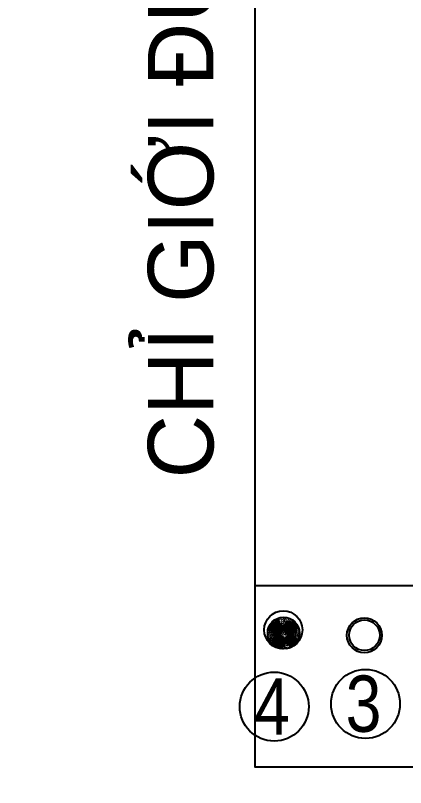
# Model space of a CAD drawing. Header units: metres. Extents: x 563371 to 571261, y 2062953 to 2068466.
# Drawn here: x 569026.64 to 569037.05, y 2065861.01 to 2065881.6 of the extents above; entities that cross this region are included whole.
import ezdxf

# ---------------------------------------------------------------- set-up
doc = ezdxf.new("R2010")
doc.units = ezdxf.units.M
for name, color, linetype in [('cap nuoc', 5, 'CONTINUOUS'), ('Dien SH', 6, 'CONTINUOUS'), ('ghichieudai', 7, 'CONTINUOUS'), ('Hach MCN', 8, 'CONTINUOUS'), ('Kich thuoc', 9, 'CONTINUOUS'), ('MATCATDUONG', 8, 'CONTINUOUS'), ('MC2', 9, 'CONTINUOUS'), ('MCN', 7, 'CONTINUOUS')]:
    doc.layers.add(name, color=color, linetype=linetype)
doc.styles.add('IN', font='VHARIALN.ttf')
doc.styles.add('KTEN', font='VHAVAN.ttf')
doc.linetypes.add('ZIGZAG', pattern='A,0.00254,-5.08,[131,ltypeshp.shx,S=5.08,R=0,X=-5.08,Y=0],-10.16,[131,ltypeshp.shx,S=5.08,R=180,X=5.08,Y=0],-5.08', length=20.32254)

msp = doc.modelspace()

# ---------------------------------------------------------------- wipeouts: each hides what was drawn before it
msp.add_wipeout([(568538.555, 2065837.116), (569134.391, 2065836.361), (569086.223, 2065956.15), (568779.004, 2065956.683), (568600.602, 2065960.315)]).dxf.layer = 'ghichieudai'

# ---------------------------------------------------------------- next in the draw order: hatches: boundary and pattern name
at = {"layer": 'Dien SH'}
h = msp.add_hatch(dxfattribs=at)
h.set_pattern_fill('AR-CONC', color=8, scale=0.006451, style=0)
h.set_pattern_definition([(50, (568797.29451, 2065919.59161), (0.046271889, -0.004048266), [0.0048384, -0.0532224]), (355, (568797.29451, 2065919.59161), (-0.008951126, 0.048525419), [0.00387072, -0.04257792]), (100.4514, (568797.298367, 2065919.591272), (0.037320797, 0.044477124), [0.004112007, -0.04523208]), (46.1842, (568797.29451, 2065919.60451), (0.068849855, -0.010677963), [0.0072576, -0.0798336]), (96.6356, (568797.30025, 2065919.60362), (0.06029696, 0.062842292), [0.00616801, -0.06784811]), (351.1842, (568797.29451, 2065919.60451), (0.060296911, 0.06284234), [0.00580608, -0.06386688]), (21, (568797.300962, 2065919.601286), (0.038507668, -0.02597375), [0.0048384, -0.0532224]), (326, (568797.30096, 2065919.601286), (0.015696759, 0.04678088), [0.00387072, -0.04257792]), (71.4514, (568797.30417, 2065919.59912), (0.054204442, 0.020807087), [0.004112007, -0.04523208]), (37.5, (568797.294511, 2065919.59161), (0.0007844566, 0.0214756483), [0, -0.042061824, 0, -0.04322304, 0, -0.0427392]), (7.5, (568797.29451, 2065919.59161), (0.016971142, 0.0254442884), [0, -0.024643584, 0, -0.041094144, 0, -0.01628928]), (327.5, (568797.280125, 2065919.59161), (0.034437953, -0.0014550599), [0, -0.016128, 0, -0.05031936, 0, -0.06676992]), (317.5, (568797.273673, 2065919.59161), (0.037622506, 0.0064579726), [0, -0.0209664, 0, -0.033417216, 0, -0.04741632])])
h.paths.add_polyline_path([(569033.368, 2065865.131, 0.263848), (569033.574, 2065864.768, -0.244326), (569033.499, 2065864.913, -0.335024), (569033.627, 2065865.083, -0.439438), (569033.435, 2065865.259, -0.991849), (569033.789, 2065865.262, -0.001118), (569033.789, 2065865.263, -1), (569034.142, 2065865.263, -0.991849), (569033.789, 2065865.26, -0.001118), (569033.789, 2065865.259, -0.335024), (569033.66, 2065865.089, -0.391457), (569033.85, 2065864.942, -0.004772), (569033.85, 2065864.944, -1), (569034.133, 2065864.944, -0.913934), (569033.852, 2065864.919, -0.008795), (569033.852, 2065864.913, -0.524184), (569033.613, 2065864.747, 0.54779), (569034.213, 2065865.131, 1)])
at = {"layer": 'Hach MCN'}
h = msp.add_hatch(dxfattribs=at)
h.set_pattern_fill('ANSI31', color=1, scale=0.064512, style=0)
h.set_pattern_definition([(45, (568797.294511, 2065919.59161), (-0.00570210908, 0.00570210908), [])])
h.paths.add_polyline_path([(569033.435, 2065865.259, 0.439438), (569033.627, 2065865.083, -0.048128), (569033.66, 2065865.089, 0.335024), (569033.789, 2065865.259, 0.001118), (569033.789, 2065865.26, -0.002974), (569033.789, 2065865.262, 0.991849)])
h.paths.add_polyline_path([(569033.789, 2065865.263, 0.001118), (569033.789, 2065865.262, -0.002974), (569033.789, 2065865.26, 0.991849), (569034.142, 2065865.263, 1)])
h.paths.add_polyline_path([(569033.66, 2065865.089, -0.048128), (569033.627, 2065865.083, 0.335024), (569033.499, 2065864.913, 0.244326), (569033.574, 2065864.768, 0.026291), (569033.613, 2065864.747, 0.524184), (569033.852, 2065864.913, 0.008795), (569033.852, 2065864.919, -0.040187), (569033.85, 2065864.942, 0.391457)])
h.paths.add_polyline_path([(569033.85, 2065864.944, 0.004772), (569033.85, 2065864.942, -0.032131), (569033.852, 2065864.919, 0.913934), (569034.133, 2065864.944, 1)])

# ---------------------------------------------------------------- next in the draw order: linework, layer by layer
at = {"layer": 'cap nuoc', "color": 86}
for centre in [(569033.543, 2065863.169, 0), (569035.979, 2065863.243, 0)]:
    msp.add_circle(centre, 0.92, dxfattribs=at)
at = {"layer": 'Dien SH'}
for centre, radius in [((569033.965, 2065865.263, 0), 0.177), ((569033.991, 2065864.944, 0), 0.141)]:
    msp.add_circle(centre, radius, dxfattribs=at)
at = {"layer": 'Kich thuoc'}
msp.add_lwpolyline([(569047.026, 2065866.393), (569033.026, 2065866.393)], dxfattribs=at)
at = {"layer": 'MATCATDUONG', "color": 40, "linetype": 'Continuous', "extrusion": (3.31378e-12, 1.1371e-08, 1)}
msp.add_line((569033.026, 2065885.554, 0), (569033.026, 2065866.561), dxfattribs=at)
at = {"layer": 'MATCATDUONG', "color": 40, "linetype": 'Continuous'}
msp.add_lwpolyline([(569033.026, 2065866.561), (569033.026, 2065861.561)], dxfattribs=at)
msp.add_lwpolyline([(569105.026, 2065866.393), (569091.026, 2065866.393), (569091.026, 2065865.961), (569091.026, 2065865.361), (569069.026, 2065865.752), (569047.026, 2065865.361), (569047.026, 2065865.961), (569047.026, 2065866.393), (569033.026, 2065866.393), (569033.026, 2065861.561), (569105.026, 2065861.561)], close=True, dxfattribs=at)
at = {"layer": 'MCN', "color": 2, "linetype": 'ZIGZAG', "ltscale": 0.005}
msp.add_circle((569033.784, 2065865.217, 0), 0.509, dxfattribs=at)
at = {"layer": 'MCN', "color": 2}
msp.add_circle((569033.791, 2065865.131, 0), 0.423, dxfattribs=at)
at = {"layer": 'MCN', "color": 2, "ltscale": 0.005}
for radius in [0.467, 0.409]:
    msp.add_circle((569035.951, 2065865.074, 0), radius, dxfattribs=at)

# ---------------------------------------------------------------- next in the draw order: texts
at = {"layer": 'MATCATDUONG', "color": 7, "linetype": 'Continuous', "extrusion": (3.31378e-12, 1.1371e-08, 1), "style": 'KTEN'}
msp.add_text('chØ giíi ®\xadêng ®á', height=1.75, rotation=90, dxfattribs=at).set_placement((569031.921, 2065869.256, 0.023))
at = {"layer": 'MC2', "color": 7, "linetype": 'Continuous', "style": 'IN'}
for s, p in [('3', (569035.448, 2065862.499, 0)), ('4', (569033.007, 2065862.425, 0))]:
    msp.add_text(s, height=1.5, rotation=360, dxfattribs=at).set_placement(p)

doc.saveas('drawing.dxf')
